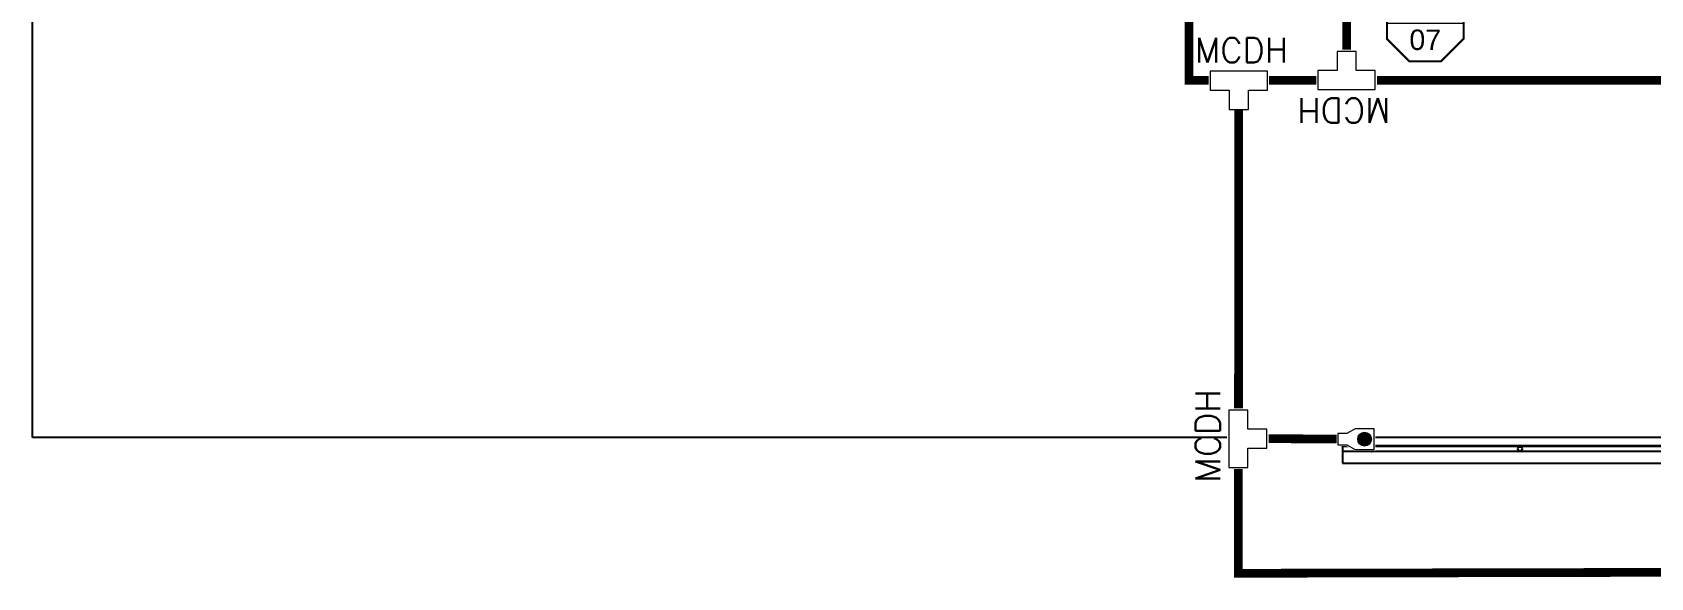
# Model space of a CAD drawing. Header units: millimetres. Extents: x -107267 to 109426, y -98906 to 83910.
# Drawn here: x -24353 to -10440, y -20336 to -15649 of the extents above; entities that cross this region are included whole.
import ezdxf
from ezdxf.enums import TextEntityAlignment as Align

# ---------------------------------------------------------------- set-up
doc = ezdxf.new("R2010")
doc.units = ezdxf.units.MM
doc.linetypes.add('ACAD_ISO12W100', pattern=[21, 12, -3, 0, -3, 0, -3])
doc.layers.add('00_m3g_spda.capt_novo', color=5, linetype='Continuous', lineweight=9)
doc.layers.add('00_m3g_spda_ater_cabo50', color=1, linetype='Continuous', lineweight=9)
doc.layers.add('Top (Plan) View-MISC', color=7, linetype='Continuous')
doc.layers.add('Top (Plan) View-STEEL', color=9, linetype='Continuous')
doc.styles.add('ARIAL', font='arial.ttf')
doc.styles.add('PDR2.0', font='romans.shx', dxfattribs={"height": 2})

# ---------------------------------------------------------------- blocks, each defined once
blk = doc.blocks.new('*U24')
at = {"color": 255, "lineweight": 0}
blk.add_wipeout([(-2.08, 0.77), (-2.08, -0.77), (-0.77, -0.77), (-0.77, -2.08), (0.77, -2.08), (0.77, -0.77), (2.08, -0.77), (2.08, 0.77)], dxfattribs=at)
at = {"lineweight": 9}
blk.add_lwpolyline([(-0.66, -0.66), (-0.66, -1.97), (0.66, -1.97), (0.66, -0.66), (1.97, -0.66), (1.97, 0.66), (0.66, 0.66), (-0.66, 0.66), (-1.97, 0.66), (-1.97, -0.66)], close=True, dxfattribs=at)
at = {"lineweight": 9, "style": 'PDR2.0'}
blk.add_text('MCDH', height=1.7, dxfattribs=at).set_placement((-3.02, 1.25))
blk = doc.blocks.new('M3G_P_PONTOS DESC')
blk.add_wipeout([(-1.55, 3.75), (-3.75, 1.55), (-3.75, -1.55), (-1.55, -3.75), (1.55, -3.75), (3.75, -1.55), (3.75, 1.55), (1.55, 3.75)])
blk.add_wipeout([(-3.75, 1.55), (-3.75, -1.55), (-1.55, -3.75), (1.55, -3.75), (3.75, -1.55), (3.75, 1.55), (1.55, 3.75), (-1.55, 3.75)])
blk.add_line((-3.75, 0), (3.75, 0))
at = {"const_width": 0.2}
blk.add_lwpolyline([(3.75, 1.55), (1.55, 3.75), (-1.55, 3.75), (-3.75, 1.55), (-3.75, -1.55), (-1.55, -3.75), (1.55, -3.75), (3.75, -1.55)], close=True, dxfattribs=at)
at = {"style": 'ARIAL'}
for tag, height, p in [('PREDIO', 2.3, (0, 0.7)), ('PONTO', 2, (0, -2.64))]:
    blk.add_attdef(tag, text='', height=height, dxfattribs=at).set_placement(p, align=Align.CENTER)
blk = doc.blocks.new('*U354')
at = {"layer": 'Top (Plan) View-MISC', "color": 0, "linetype": 'ByBlock', "lineweight": -2}
for p, q in [((-24353, -19131), (-24353, 4665)), ((-13090, -19131), (-24353, -19131))]:
    blk.add_line(p, q, dxfattribs=at)
blk = doc.blocks.new('*U1123')
at = {"layer": 'Top (Plan) View-MISC', "color": 0, "linetype": 'ByBlock', "lineweight": -2}
for p, q in [((-13090, -19131), (-13090, -19203)), ((-8674, -19131), (-13090, -19131)), ((-8674, -19351), (-8674, -19131)), ((-13090, -19251), (-13090, -19351)), ((-13090, -19351), (-8807, -19351)), ((-8759, -19351), (-8674, -19351))]:
    blk.add_line(p, q, dxfattribs=at)
blk = doc.blocks.new('*U1124')
at = {"layer": 'Top (Plan) View-STEEL', "color": 0, "linetype": 'ByBlock', "lineweight": -2}
for p, q in [((-13090, -19208), (-13090, -19203)), ((-8807, -19203), (-13090, -19203)), ((-13090, -19208), (-13090, -19230)), ((-8793, -19208), (-13090, -19208)), ((-13090, -19230), (-13090, -19251)), ((-8793, -19251), (-13090, -19251)), ((-8759, -19208), (-8778, -19208)), ((-8759, -19251), (-8778, -19251)), ((-8759, -19203), (-8764, -19203)), ((-8759, -19203), (-8759, -19208)), ((-8759, -19251), (-8759, -19208))]:
    blk.add_line(p, q, dxfattribs=at)
for centre, start, end in [((-12840, -19230), 0.2646, 179.7354), ((-12840, -19230), 180.2646, 359.7354), ((-11563, -19230), 0.2646, 179.7354), ((-11563, -19230), 180.2646, 359.7354), ((-10286, -19230), 0.2646, 179.7354), ((-10286, -19230), 180.2646, 359.7354), ((-9009, -19230), 0.2646, 179.7354), ((-9009, -19230), 180.2646, 359.7354)]:
    blk.add_arc(centre, 21.2, start, end, dxfattribs=at)
at = {"layer": 'Top (Plan) View-STEEL', "color": 0, "linetype": 'ByBlock', "lineweight": -2, "extrusion": (0, 0, -1)}
for centre, start, end in [((12840, -19230), 0.3117, 179.6883), ((12840, -19230), 180.3117, 359.6883), ((11563, -19230), 0.3117, 179.6883), ((11563, -19230), 180.3117, 359.6883), ((10286, -19230), 0.3117, 179.6883), ((10286, -19230), 180.3117, 359.6883), ((9009, -19230), 0.3117, 179.6883), ((9009, -19230), 180.3117, 359.6883)]:
    blk.add_arc(centre, 18, start, end, dxfattribs=at)
blk = doc.blocks.new('M3G_P_CONECTOR_COMP')
at = {"color": 255, "lineweight": 0}
blk.add_wipeout([(-1.14, -0.61), (-2.01, -0.61), (-2.75, -1.03), (-4.57, -1.03), (-4.57, 1.03), (-2.75, 1.03), (-2.01, 0.61), (-1.14, 0.61)], dxfattribs=at)
at = {"lineweight": 9}
h = blk.add_hatch(color=256, dxfattribs=at)
h.dxf.hatch_style = 1
edge = h.paths.add_edge_path()
edge.add_arc((-3.62, 0), 0.612, 0, 360)
blk.add_lwpolyline([(-1.24, 0.51), (-2.03, 0.51), (-2.77, 0.93), (-4.47, 0.93), (-4.47, -0.93), (-2.77, -0.93), (-2.03, -0.51), (-1.24, -0.51)], close=True, dxfattribs=at)
blk.add_circle((-3.62, 0), 0.612, dxfattribs=at)

msp = doc.modelspace()

# ---------------------------------------------------------------- linework, layer by layer
at = {"layer": '00_m3g_spda_ater_cabo50', "linetype": 'ACAD_ISO12W100', "lineweight": -2, "const_width": 75}
msp.add_lwpolyline([(-22410, 1138), (-22410, -11570), (-14408, -11570), (-14408, -16062), (24649, -16062), (24649, 1138), (-2215, 1138), (-2215, 4938), (-7365, 4938), (-7365, 1138)], close=True, dxfattribs=at)
at = {"layer": '00_m3g_spda_ater_cabo50', "linetype": 'ACAD_ISO12W100', "lineweight": -2, "const_width": 75, "elevation": 6590}
msp.add_lwpolyline([(-13055, -15392), (-13054, -16133)], dxfattribs=at)
at = {"layer": '00_m3g_spda_ater_cabo50', "linetype": 'ACAD_ISO12W100', "lineweight": -2, "const_width": 75}
msp.add_lwpolyline([(-13739, -19142), (-12914, -19146)], dxfattribs=at)

# ---------------------------------------------------------------- block references
at = {"layer": 'Top (Plan) View-MISC'}
for name in ['*U354', '*U1123', '*U1124']:
    msp.add_blockref(name, (0, 0), dxfattribs=at)

# ---------------------------------------------------------------- next in the draw order: block references
at = {"layer": '00_m3g_spda.capt_novo'}
ref = msp.add_blockref('M3G_P_PONTOS DESC', (-12378, -15569, 6590), dxfattribs=dict(at, xscale=87.84732026491085, yscale=87.84732026491085, zscale=87.84732026491085))
ref.add_attrib('PONTO', '07', dxfattribs={"layer": '0', "height": 175.7, "style": 'ARIAL'}).set_placement((-12378, -15801, 6590), align=Align.CENTER)
ref.add_attrib('PREDIO', 'RA', dxfattribs={"layer": '0', "height": 158.1, "style": 'ARIAL'}).set_placement((-12378, -15508, 6590), align=Align.CENTER)
at = {"layer": '00_m3g_spda_ater_cabo50', "xscale": 125, "yscale": 125, "zscale": 125}
msp.add_blockref('*U24', (-13981, -16065), dxfattribs=at)

# ---------------------------------------------------------------- next in the draw order: block references
at = {"layer": '00_m3g_spda_ater_cabo50', "xscale": 125, "yscale": 125, "zscale": 125, "rotation": 180}
msp.add_blockref('*U24', (-13054, -16059), dxfattribs=at)

# ---------------------------------------------------------------- next in the draw order: linework, layer by layer
at = {"layer": '00_m3g_spda_ater_cabo50', "linetype": 'ACAD_ISO12W100', "lineweight": -2, "const_width": 75}
msp.add_lwpolyline([(-13981, -16311), (-13985, -20299), (-9898, -20290)], dxfattribs=at)

# ---------------------------------------------------------------- next in the draw order: block references
at = {"layer": '00_m3g_spda_ater_cabo50', "xscale": 125, "yscale": 125, "zscale": 125, "rotation": 90}
msp.add_blockref('*U24', (-13985, -19142), dxfattribs=at)
at = {"layer": '00_m3g_spda_ater_cabo50', "linetype": 'ACAD_ISO12W100', "lineweight": -2, "xscale": 96.7890579647965, "yscale": 96.7890579647965, "zscale": 96.7890579647965, "rotation": 180}
msp.add_blockref('M3G_P_CONECTOR_COMP', (-13250, -19146), dxfattribs=at)

doc.saveas('drawing.dxf')
